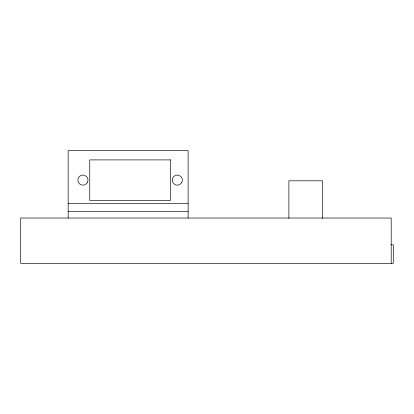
<?xml version="1.0" encoding="UTF-8"?>
<svg xmlns="http://www.w3.org/2000/svg" width="414" height="414" viewBox="0 0 414 414"><rect width="100%" height="100%" fill="white"/><g stroke="black" fill="none" stroke-linecap="round" stroke-linejoin="round"><path stroke-width="0.62" d="M68.155 203.683L188.127 203.683M68.155 211.295L188.127 211.295M390.894 244.809L393.3 244.809L393.3 263.335L20.7 263.335L20.7 218.033L391.204 218.033L391.204 263.335M322.568 218.338L322.568 180.809L288.884 180.809L288.884 218.338M188.127 218.033L188.127 150.665L68.155 150.665L68.155 218.033M87.292 182.631L86.49 183.676L84.228 184.986A5.051 5.051 0 0 1 77.868 180.106A5.051 5.051 0 0 1 84.228 175.226L86.49 176.53L87.292 177.58A5.051 5.051 0 0 1 87.292 182.631M181.699 182.631L180.897 183.676L178.631 184.986A5.051 5.051 0 0 1 172.276 180.106A5.051 5.051 0 0 1 178.631 175.226L180.897 176.53L181.699 177.58A5.051 5.051 0 0 1 181.699 182.631M170.584 159.897L89.75 159.897L89.75 200.314L170.584 200.314L170.584 159.897"/></g></svg>
